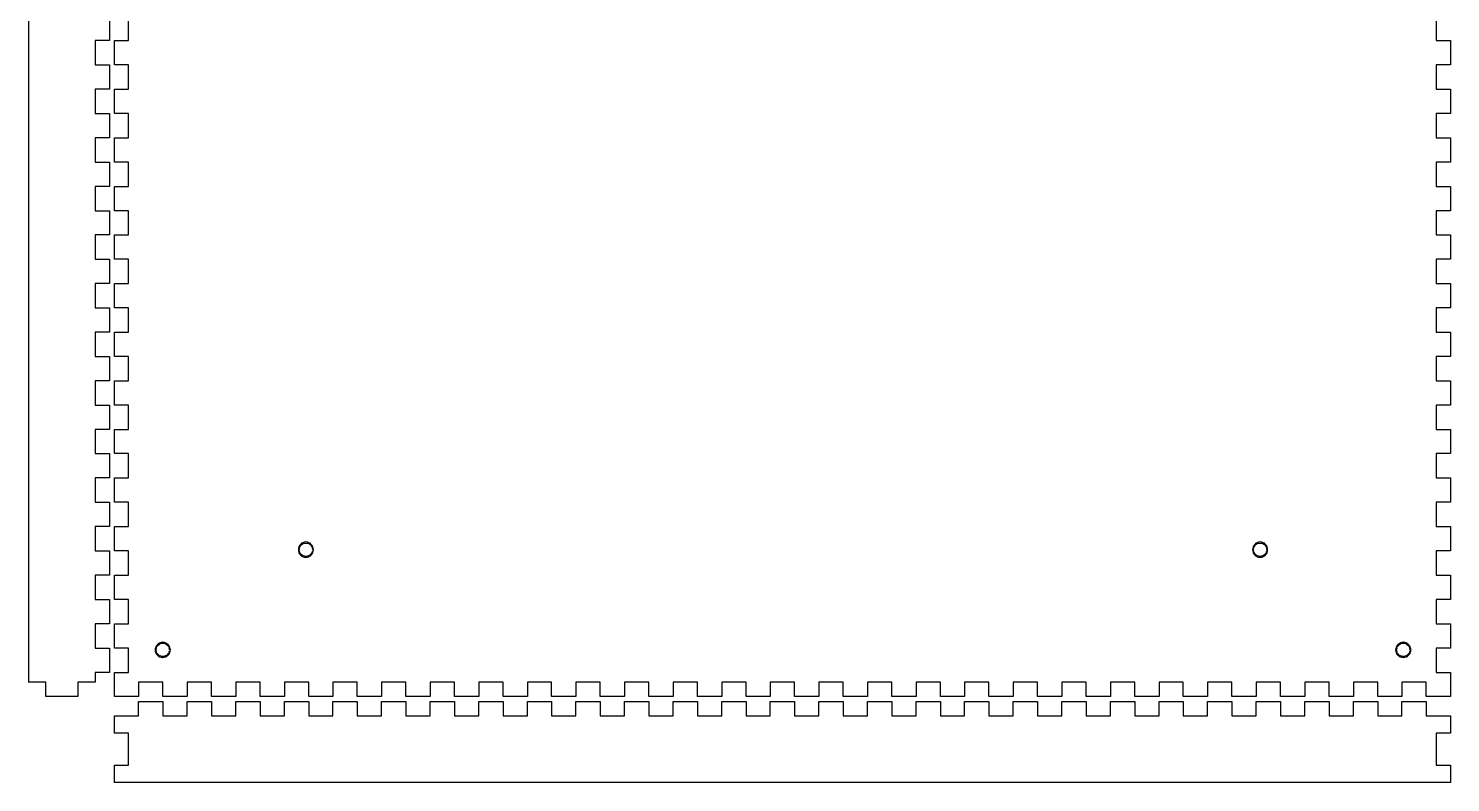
# Model space of a CAD drawing. Extents: x 4 to 604, y -23 to 293.
# Drawn here: x 4 to 302, y -23 to 135 of the extents above; entities that cross this region are included whole.
import ezdxf

# ---------------------------------------------------------------- set-up
doc = ezdxf.new("R2010")
doc.units = 0
doc.layers.add('Layer_1', color=7, linetype='CONTINUOUS')

msp = doc.modelspace()

# ---------------------------------------------------------------- linework, layer by layer
at = {"layer": 'Layer_1', "color": 7}
for p, q in [((4.098129, 5.928925), (4.098129, 271.998955)), ((21, 137.545454), (21, 132.454545)), ((25, 132.454545), (25, 137.545454)), ((299, 137.545454), (299, 132.454545)), ((21, 132.454545), (18, 132.454545)), ((18, 132.454545), (18, 127.363636)), ((22, 127.363636), (22, 132.454545)), ((22, 132.454545), (25, 132.454545)), ((299, 132.454545), (302, 132.454545)), ((302, 132.454545), (302, 127.363636)), ((18, 127.363636), (21, 127.363636)), ((21, 127.363636), (21, 122.272727)), ((25, 127.363636), (22, 127.363636)), ((25, 122.272727), (25, 127.363636)), ((302, 127.363636), (299, 127.363636)), ((299, 127.363636), (299, 122.272727)), ((21, 122.272727), (18, 122.272727)), ((18, 122.272727), (18, 117.181818)), ((22, 117.181818), (22, 122.272727)), ((22, 122.272727), (25, 122.272727)), ((299, 122.272727), (302, 122.272727)), ((302, 122.272727), (302, 117.181818)), ((18, 117.181818), (21, 117.181818)), ((21, 117.181818), (21, 112.090908)), ((25, 117.181818), (22, 117.181818)), ((25, 112.090908), (25, 117.181818)), ((302, 117.181818), (299, 117.181818)), ((299, 117.181818), (299, 112.090908)), ((21, 112.090908), (18, 112.090908)), ((18, 112.090908), (18, 106.999999)), ((22, 106.999999), (22, 112.090908)), ((22, 112.090908), (25, 112.090908)), ((299, 112.090908), (302, 112.090908)), ((302, 112.090908), (302, 106.999999)), ((18, 106.999999), (21, 106.999999)), ((21, 106.999999), (21, 101.90909)), ((25, 106.999999), (22, 106.999999)), ((25, 101.90909), (25, 106.999999)), ((302, 106.999999), (299, 106.999999)), ((299, 106.999999), (299, 101.90909)), ((21, 101.90909), (18, 101.90909)), ((18, 101.90909), (18, 96.818181)), ((22, 96.818181), (22, 101.90909)), ((22, 101.90909), (25, 101.90909)), ((299, 101.90909), (302, 101.90909)), ((302, 101.90909), (302, 96.818181)), ((18, 96.818181), (21, 96.818181)), ((21, 96.818181), (21, 91.727272)), ((25, 96.818181), (22, 96.818181)), ((25, 91.727272), (25, 96.818181)), ((302, 96.818181), (299, 96.818181)), ((299, 96.818181), (299, 91.727272)), ((21, 91.727272), (18, 91.727272)), ((18, 91.727272), (18, 86.636363)), ((22, 86.636363), (22, 91.727272)), ((22, 91.727272), (25, 91.727272)), ((299, 91.727272), (302, 91.727272)), ((302, 91.727272), (302, 86.636363)), ((18, 86.636363), (21, 86.636363)), ((21, 86.636363), (21, 81.545454)), ((25, 86.636363), (22, 86.636363)), ((25, 81.545454), (25, 86.636363)), ((302, 86.636363), (299, 86.636363)), ((299, 86.636363), (299, 81.545454)), ((21, 81.545454), (18, 81.545454)), ((18, 81.545454), (18, 76.454545)), ((22, 76.454545), (22, 81.545454)), ((22, 81.545454), (25, 81.545454)), ((299, 81.545454), (302, 81.545454)), ((302, 81.545454), (302, 76.454545)), ((18, 76.454545), (21, 76.454545)), ((21, 76.454545), (21, 71.363636)), ((25, 76.454545), (22, 76.454545)), ((25, 71.363636), (25, 76.454545)), ((302, 76.454545), (299, 76.454545)), ((299, 76.454545), (299, 71.363636)), ((21, 71.363636), (18, 71.363636)), ((18, 71.363636), (18, 66.272727)), ((22, 66.272727), (22, 71.363636)), ((22, 71.363636), (25, 71.363636)), ((299, 71.363636), (302, 71.363636)), ((302, 71.363636), (302, 66.272727)), ((18, 66.272727), (21, 66.272727)), ((21, 66.272727), (21, 61.181818)), ((25, 66.272727), (22, 66.272727)), ((25, 61.181818), (25, 66.272727)), ((302, 66.272727), (299, 66.272727)), ((299, 66.272727), (299, 61.181818)), ((21, 61.181818), (18, 61.181818)), ((18, 61.181818), (18, 56.090908)), ((22, 56.090908), (22, 61.181818)), ((22, 61.181818), (25, 61.181818)), ((299, 61.181818), (302, 61.181818)), ((302, 61.181818), (302, 56.090908)), ((18, 56.090908), (21, 56.090908)), ((21, 56.090908), (21, 50.999999)), ((25, 56.090908), (22, 56.090908)), ((25, 50.999999), (25, 56.090908)), ((302, 56.090908), (299, 56.090908)), ((299, 56.090908), (299, 50.999999)), ((21, 50.999999), (18, 50.999999)), ((18, 50.999999), (18, 45.90909)), ((22, 45.90909), (22, 50.999999)), ((22, 50.999999), (25, 50.999999)), ((299, 50.999999), (302, 50.999999)), ((302, 50.999999), (302, 45.90909)), ((18, 45.90909), (21, 45.90909)), ((21, 45.90909), (21, 40.818181)), ((25, 45.90909), (22, 45.90909)), ((25, 40.818181), (25, 45.90909)), ((302, 45.90909), (299, 45.90909)), ((299, 45.90909), (299, 40.818181)), ((21, 40.818181), (18, 40.818181)), ((18, 40.818181), (18, 35.727272)), ((22, 35.727272), (22, 40.818181)), ((22, 40.818181), (25, 40.818181)), ((299, 40.818181), (302, 40.818181)), ((302, 40.818181), (302, 35.727272)), ((18, 35.727272), (21, 35.727272)), ((21, 35.727272), (21, 30.636363)), ((25, 35.727272), (22, 35.727272)), ((25, 30.636363), (25, 35.727272)), ((302, 35.727272), (299, 35.727272)), ((299, 35.727272), (299, 30.636363)), ((21, 30.636363), (18, 30.636363)), ((18, 30.636363), (18, 25.545454)), ((22, 25.545454), (22, 30.636363)), ((22, 30.636363), (25, 30.636363)), ((299, 30.636363), (302, 30.636363)), ((302, 30.636363), (302, 25.545454)), ((61.018632, 26.900235), (60.849242, 26.674338)), ((61.244483, 27.126131), (61.018632, 26.900235)), ((61.018632, 26.900235), (61.018632, 26.900235)), ((61.131557, 26.787287), (61.357408, 26.95671)), ((61.526798, 27.239082), (61.244483, 27.126131)), ((61.244483, 27.126131), (61.244483, 27.126131)), ((61.357408, 26.95671), (61.583262, 27.069658)), ((61.357408, 26.95671), (61.357408, 26.95671)), ((61.809114, 27.35203), (61.526798, 27.239082)), ((61.526798, 27.239082), (61.526798, 27.239082)), ((61.583262, 27.069658), (61.865578, 27.182607)), ((61.583262, 27.069658), (61.583262, 27.069658)), ((62.14789, 27.408503), (61.809114, 27.35203)), ((61.809114, 27.35203), (61.809114, 27.35203)), ((61.865578, 27.182607), (62.430206, 27.182607)), ((62.430206, 27.35203), (62.14789, 27.408503)), ((62.14789, 27.408503), (62.14789, 27.408503)), ((62.430206, 27.182607), (62.712521, 27.069658)), ((62.768985, 27.239082), (62.48667, 27.35203)), ((62.712521, 27.069658), (62.65606, 27.069658)), ((62.65606, 27.069658), (62.938372, 26.95671)), ((62.994836, 27.126131), (62.768985, 27.239082)), ((62.768985, 27.239082), (62.768985, 27.239082)), ((62.938372, 26.95671), (62.938372, 26.95671)), ((62.938372, 26.95671), (63.164226, 26.787287)), ((63.051301, 27.126131), (62.994836, 27.126131)), ((63.277152, 26.900235), (63.051301, 27.126131)), ((63.446541, 26.674338), (63.277152, 26.900235)), ((63.277152, 26.900235), (63.277152, 26.900235)), ((260.954105, 26.900235), (260.784718, 26.674338)), ((261.179959, 27.126131), (260.954105, 26.900235)), ((260.954105, 26.900235), (260.954105, 26.900235)), ((261.067034, 26.787287), (261.292885, 26.95671)), ((261.23642, 27.126131), (261.179959, 27.126131)), ((261.462274, 27.239082), (261.23642, 27.126131)), ((261.292885, 26.95671), (261.5752, 27.069658)), ((261.292885, 26.95671), (261.292885, 26.95671)), ((261.744587, 27.35203), (261.462274, 27.239082)), ((261.462274, 27.239082), (261.462274, 27.239082)), ((261.518736, 27.069658), (261.801051, 27.182607)), ((261.5752, 27.069658), (261.518736, 27.069658)), ((261.801051, 27.35203), (261.744587, 27.35203)), ((262.083367, 27.408503), (261.801051, 27.35203)), ((261.801051, 27.182607), (262.365682, 27.182607)), ((262.422143, 27.35203), (262.083367, 27.408503)), ((262.083367, 27.408503), (262.083367, 27.408503)), ((262.365682, 27.182607), (262.647997, 27.069658)), ((262.704459, 27.239082), (262.422143, 27.35203)), ((262.422143, 27.35203), (262.422143, 27.35203)), ((262.647997, 27.069658), (262.647997, 27.069658)), ((262.647997, 27.069658), (262.873848, 26.95671)), ((262.986774, 27.126131), (262.704459, 27.239082)), ((262.704459, 27.239082), (262.704459, 27.239082)), ((262.873848, 26.95671), (262.873848, 26.95671)), ((262.873848, 26.95671), (263.0997, 26.787287)), ((263.212625, 26.900235), (262.986774, 27.126131)), ((262.986774, 27.126131), (262.986774, 27.126131)), ((263.382015, 26.674338), (263.212625, 26.900235)), ((263.212625, 26.900235), (263.212625, 26.900235)), ((18, 25.545454), (21, 25.545454)), ((21, 25.545454), (21, 20.454545)), ((25, 25.545454), (22, 25.545454)), ((25, 20.454545), (25, 25.545454)), ((60.679852, 26.391964), (60.566927, 26.109592)), ((60.566927, 26.109592), (60.566927, 26.109592)), ((60.566927, 26.109592), (60.566927, 25.82722)), ((60.566927, 25.770748), (60.566927, 25.488376)), ((60.566927, 25.488376), (60.566927, 25.488376)), ((60.566927, 25.488376), (60.679852, 25.206004)), ((60.792781, 26.674338), (60.679852, 26.391964)), ((60.679852, 26.391964), (60.679852, 26.391964)), ((60.679852, 25.149528), (60.792781, 24.923632)), ((60.736316, 26.053119), (60.849242, 26.335491)), ((60.736316, 25.770748), (60.736316, 26.109592)), ((60.736316, 26.109592), (60.736316, 26.053119)), ((60.736316, 25.488376), (60.736316, 25.82722)), ((60.736316, 25.82722), (60.736316, 25.770748)), ((60.849242, 25.262477), (60.736316, 25.544848)), ((60.736316, 25.544848), (60.736316, 25.488376)), ((60.849242, 26.674338), (60.792781, 26.674338)), ((60.792781, 24.923632), (60.849242, 24.923632)), ((60.849242, 26.335491), (60.962167, 26.561387)), ((60.849242, 26.335491), (60.849242, 26.335491)), ((60.962167, 24.980105), (60.849242, 25.262477)), ((60.849242, 25.262477), (60.849242, 25.262477)), ((60.849242, 24.923632), (61.018632, 24.697733)), ((60.962167, 26.561387), (61.131557, 26.787287)), ((60.962167, 26.561387), (60.962167, 26.561387)), ((61.131557, 24.810681), (60.962167, 25.03658)), ((60.962167, 25.03658), (60.962167, 24.980105)), ((61.018632, 24.697733), (61.018632, 24.64126)), ((61.018632, 24.64126), (61.244483, 24.471837)), ((61.131557, 26.787287), (61.131557, 26.787287)), ((61.357408, 24.64126), (61.131557, 24.810681)), ((61.131557, 24.810681), (61.131557, 24.810681)), ((61.244483, 24.471837), (61.244483, 24.471837)), ((61.244483, 24.471837), (61.526798, 24.358889)), ((61.583262, 24.471837), (61.357408, 24.64126)), ((61.357408, 24.64126), (61.357408, 24.64126)), ((61.526798, 24.358889), (61.526798, 24.302413)), ((61.526798, 24.302413), (61.809114, 24.245938)), ((61.865578, 24.415361), (61.583262, 24.471837)), ((61.583262, 24.471837), (61.583262, 24.471837)), ((61.809114, 24.245938), (61.809114, 24.245938)), ((61.809114, 24.245938), (62.14789, 24.189465)), ((62.14789, 24.358889), (61.865578, 24.415361)), ((61.865578, 24.415361), (61.865578, 24.415361)), ((62.430206, 24.415361), (62.14789, 24.358889)), ((62.14789, 24.358889), (62.14789, 24.358889)), ((62.14789, 24.189465), (62.430206, 24.245938)), ((62.14789, 24.189465), (62.14789, 24.189465)), ((62.712521, 24.471837), (62.430206, 24.415361)), ((62.430206, 24.415361), (62.430206, 24.415361)), ((62.48667, 24.245938), (62.768985, 24.302413)), ((62.938372, 24.64126), (62.65606, 24.471837)), ((62.65606, 24.471837), (62.712521, 24.471837)), ((62.768985, 24.358889), (62.994836, 24.471837)), ((62.768985, 24.302413), (62.768985, 24.358889)), ((63.164226, 24.810681), (62.938372, 24.64126)), ((62.938372, 24.64126), (62.938372, 24.64126)), ((62.994836, 24.471837), (63.051301, 24.471837)), ((63.051301, 24.471837), (63.277152, 24.64126)), ((63.164226, 26.787287), (63.107762, 26.787287)), ((63.107762, 26.787287), (63.333613, 26.561387)), ((63.333613, 25.03658), (63.107762, 24.810681)), ((63.107762, 24.810681), (63.164226, 24.810681)), ((63.333613, 26.561387), (63.277152, 26.561387)), ((63.277152, 26.561387), (63.446541, 26.335491)), ((63.446541, 25.262477), (63.277152, 24.980105)), ((63.277152, 24.980105), (63.333613, 25.03658)), ((63.277152, 24.697733), (63.446541, 24.923632)), ((63.277152, 24.64126), (63.277152, 24.697733)), ((63.615928, 26.391964), (63.446541, 26.674338)), ((63.446541, 26.674338), (63.446541, 26.674338)), ((63.446541, 26.335491), (63.446541, 26.335491)), ((63.446541, 26.335491), (63.503003, 26.053119)), ((63.503003, 25.544848), (63.446541, 25.262477)), ((63.446541, 25.262477), (63.446541, 25.262477)), ((63.446541, 24.923632), (63.615928, 25.149528)), ((63.446541, 24.923632), (63.446541, 24.923632)), ((63.503003, 26.053119), (63.503003, 26.109592)), ((63.503003, 26.109592), (63.559467, 25.770748)), ((63.503003, 25.488376), (63.503003, 25.544848)), ((63.559467, 25.770748), (63.559467, 25.82722)), ((63.672393, 26.109592), (63.615928, 26.391964)), ((63.615928, 26.391964), (63.615928, 26.391964)), ((63.615928, 25.206004), (63.672393, 25.488376)), ((63.728854, 25.82722), (63.672393, 26.109592)), ((63.672393, 26.109592), (63.672393, 26.109592)), ((63.672393, 25.488376), (63.728854, 25.770748)), ((63.672393, 25.488376), (63.672393, 25.488376)), ((63.728854, 25.770748), (63.728854, 25.770748)), ((260.558864, 26.109592), (260.502403, 25.82722)), ((260.502403, 25.770748), (260.558864, 25.488376)), ((260.615328, 26.391964), (260.558864, 26.109592)), ((260.558864, 26.109592), (260.558864, 26.109592)), ((260.558864, 25.488376), (260.558864, 25.488376)), ((260.558864, 25.488376), (260.615328, 25.206004)), ((260.784718, 26.674338), (260.615328, 26.391964)), ((260.615328, 26.391964), (260.615328, 26.391964)), ((260.615328, 25.149528), (260.784718, 24.923632)), ((260.671793, 25.770748), (260.728254, 26.109592)), ((260.728254, 25.488376), (260.671793, 25.82722)), ((260.671793, 25.82722), (260.671793, 25.770748)), ((260.728254, 26.053119), (260.784718, 26.335491)), ((260.728254, 26.109592), (260.728254, 26.053119)), ((260.784718, 25.262477), (260.728254, 25.544848)), ((260.728254, 25.544848), (260.728254, 25.488376)), ((260.784718, 26.674338), (260.784718, 26.674338)), ((260.784718, 26.335491), (260.954105, 26.561387)), ((260.784718, 26.335491), (260.784718, 26.335491)), ((260.954105, 24.980105), (260.784718, 25.262477)), ((260.784718, 25.262477), (260.784718, 25.262477)), ((260.784718, 24.923632), (260.784718, 24.923632)), ((260.784718, 24.923632), (260.954105, 24.697733)), ((260.897644, 26.561387), (261.123495, 26.787287)), ((260.954105, 26.561387), (260.897644, 26.561387)), ((261.123495, 24.810681), (260.897644, 25.03658)), ((260.897644, 25.03658), (260.954105, 24.980105)), ((260.954105, 24.697733), (260.954105, 24.64126)), ((260.954105, 24.64126), (261.179959, 24.471837)), ((261.123495, 26.787287), (261.067034, 26.787287)), ((261.292885, 24.64126), (261.067034, 24.810681)), ((261.067034, 24.810681), (261.123495, 24.810681)), ((261.179959, 24.471837), (261.23642, 24.471837)), ((261.23642, 24.471837), (261.462274, 24.358889)), ((261.5752, 24.471837), (261.292885, 24.64126)), ((261.292885, 24.64126), (261.292885, 24.64126)), ((261.462274, 24.358889), (261.462274, 24.302413)), ((261.462274, 24.302413), (261.744587, 24.245938)), ((261.801051, 24.415361), (261.518736, 24.471837)), ((261.518736, 24.471837), (261.5752, 24.471837)), ((262.083367, 24.358889), (261.801051, 24.415361)), ((261.801051, 24.415361), (261.801051, 24.415361)), ((261.801051, 24.245938), (262.083367, 24.189465)), ((262.365682, 24.415361), (262.083367, 24.358889)), ((262.083367, 24.358889), (262.083367, 24.358889)), ((262.083367, 24.189465), (262.422143, 24.245938)), ((262.083367, 24.189465), (262.083367, 24.189465)), ((262.647997, 24.471837), (262.365682, 24.415361)), ((262.365682, 24.415361), (262.365682, 24.415361)), ((262.422143, 24.245938), (262.704459, 24.302413)), ((262.422143, 24.245938), (262.422143, 24.245938)), ((262.873848, 24.64126), (262.647997, 24.471837)), ((262.647997, 24.471837), (262.647997, 24.471837)), ((262.704459, 24.358889), (262.986774, 24.471837)), ((262.704459, 24.302413), (262.704459, 24.358889)), ((263.0997, 24.810681), (262.873848, 24.64126)), ((262.873848, 24.64126), (262.873848, 24.64126)), ((262.986774, 24.471837), (263.212625, 24.64126)), ((262.986774, 24.471837), (262.986774, 24.471837)), ((263.0997, 26.787287), (263.0997, 26.787287)), ((263.0997, 26.787287), (263.269089, 26.561387)), ((263.269089, 25.03658), (263.0997, 24.810681)), ((263.0997, 24.810681), (263.0997, 24.810681)), ((263.212625, 24.697733), (263.382015, 24.923632)), ((263.212625, 24.64126), (263.212625, 24.697733)), ((263.269089, 26.561387), (263.269089, 26.561387)), ((263.269089, 26.561387), (263.382015, 26.335491)), ((263.382015, 25.262477), (263.269089, 24.980105)), ((263.269089, 24.980105), (263.269089, 25.03658)), ((263.382015, 26.335491), (263.382015, 26.335491)), ((263.382015, 26.335491), (263.494941, 26.053119)), ((263.494941, 25.544848), (263.382015, 25.262477)), ((263.382015, 25.262477), (263.382015, 25.262477)), ((263.551405, 26.391964), (263.438479, 26.674338)), ((263.438479, 24.923632), (263.551405, 25.149528)), ((263.494941, 26.053119), (263.494941, 26.109592)), ((263.494941, 26.109592), (263.494941, 25.770748)), ((263.494941, 25.770748), (263.494941, 25.82722)), ((263.494941, 25.488376), (263.494941, 25.544848)), ((263.66433, 26.109592), (263.551405, 26.391964)), ((263.551405, 26.391964), (263.551405, 26.391964)), ((263.551405, 25.206004), (263.66433, 25.488376)), ((263.66433, 25.82722), (263.66433, 26.109592)), ((263.66433, 26.109592), (263.66433, 26.109592)), ((263.66433, 25.488376), (263.66433, 25.770748)), ((263.66433, 25.770748), (263.66433, 25.770748)), ((263.66433, 25.488376), (263.66433, 25.488376)), ((302, 25.545454), (299, 25.545454)), ((299, 25.545454), (299, 20.454545)), ((21, 20.454545), (18, 20.454545)), ((18, 20.454545), (18, 15.363636)), ((22, 15.363636), (22, 20.454545)), ((22, 20.454545), (25, 20.454545)), ((299, 20.454545), (302, 20.454545)), ((302, 20.454545), (302, 15.363636)), ((18, 15.363636), (21, 15.363636)), ((21, 15.363636), (21, 10.272727)), ((25, 15.363636), (22, 15.363636)), ((25, 10.272727), (25, 15.363636)), ((302, 15.363636), (299, 15.363636)), ((299, 15.363636), (299, 10.272727)), ((21, 10.272727), (18, 10.272727)), ((18, 10.272727), (18, 5.181818)), ((22, 5.181818), (22, 10.272727)), ((22, 10.272727), (25, 10.272727)), ((299, 10.272727), (302, 10.272727)), ((302, 10.272727), (302, 5.181818)), ((31.26263, 6.117675), (31.036779, 5.948229)), ((31.488484, 6.230621), (31.26263, 6.117675)), ((31.26263, 6.117675), (31.26263, 6.117675)), ((31.319095, 5.948229), (31.60141, 6.117675)), ((31.827261, 6.343566), (31.544946, 6.287093)), ((31.60141, 6.117675), (31.883725, 6.174148)), ((31.60141, 6.117675), (31.60141, 6.117675)), ((32.109577, 6.400039), (31.827261, 6.343566)), ((31.827261, 6.343566), (31.827261, 6.343566)), ((31.827261, 6.174148), (32.166041, 6.230621)), ((31.883725, 6.174148), (31.827261, 6.174148)), ((32.166041, 6.230621), (32.109577, 6.230621)), ((32.109577, 6.230621), (32.448353, 6.174148)), ((32.448353, 6.343566), (32.166041, 6.400039)), ((32.448353, 6.174148), (32.391892, 6.174148)), ((32.391892, 6.174148), (32.674207, 6.117675)), ((32.730669, 6.287093), (32.448353, 6.343566)), ((32.448353, 6.343566), (32.448353, 6.343566)), ((32.674207, 6.117675), (32.674207, 6.117675)), ((32.674207, 6.117675), (32.956523, 5.948229)), ((33.012984, 6.117675), (32.787133, 6.230621)), ((33.238835, 5.948229), (33.012984, 6.117675)), ((33.012984, 6.117675), (33.012984, 6.117675)), ((291.218281, 6.117675), (290.992419, 5.948229)), ((291.444116, 6.230621), (291.218281, 6.117675)), ((291.218281, 6.117675), (291.218281, 6.117675)), ((291.274726, 5.948229), (291.557061, 6.117675)), ((291.782895, 6.343566), (291.500588, 6.287093)), ((291.557061, 6.117675), (291.839368, 6.174148)), ((291.557061, 6.117675), (291.557061, 6.117675)), ((292.06523, 6.400039), (291.782895, 6.343566)), ((291.782895, 6.343566), (291.782895, 6.343566)), ((291.782895, 6.174148), (292.121675, 6.230621)), ((291.839368, 6.174148), (291.782895, 6.174148)), ((292.121675, 6.400039), (292.06523, 6.400039)), ((292.121675, 6.230621), (292.06523, 6.230621)), ((292.06523, 6.230621), (292.40401, 6.174148)), ((292.40401, 6.343566), (292.121675, 6.400039)), ((292.40401, 6.174148), (292.347537, 6.174148)), ((292.347537, 6.174148), (292.629844, 6.117675)), ((292.686317, 6.287093), (292.40401, 6.343566)), ((292.40401, 6.343566), (292.40401, 6.343566)), ((292.629844, 6.117675), (292.629844, 6.117675)), ((292.629844, 6.117675), (292.912151, 5.948229)), ((292.968624, 6.117675), (292.742761, 6.230621)), ((293.194486, 5.948229), (292.968624, 6.117675)), ((292.968624, 6.117675), (292.968624, 6.117675)), ((4.098129, -2.008575), (4.098129, 5.928925)), ((18, 5.181818), (21, 5.181818)), ((21, 5.181818), (21, 0.090908)), ((25, 5.181818), (22, 5.181818)), ((25, 0.090908), (25, 5.181818)), ((30.585077, 5.101111), (30.528613, 4.818748)), ((30.528613, 4.762275), (30.585077, 4.479912)), ((30.698003, 5.383502), (30.585077, 5.101111)), ((30.585077, 5.101111), (30.585077, 5.101111)), ((30.585077, 4.479912), (30.585077, 4.479912)), ((30.585077, 4.479912), (30.698003, 4.19752)), ((30.810928, 5.665866), (30.698003, 5.439975)), ((30.698003, 5.439975), (30.698003, 5.383502)), ((30.698003, 4.141047), (30.810928, 3.915157)), ((30.754464, 5.044638), (30.86739, 5.32703)), ((30.754464, 4.762275), (30.754464, 5.101111)), ((30.754464, 5.101111), (30.754464, 5.044638)), ((30.754464, 4.479912), (30.754464, 4.818748)), ((30.754464, 4.818748), (30.754464, 4.762275)), ((30.86739, 4.254021), (30.754464, 4.536384)), ((30.754464, 4.536384), (30.754464, 4.479912)), ((31.036779, 5.891756), (30.810928, 5.665866)), ((30.810928, 5.665866), (30.810928, 5.665866)), ((30.810928, 5.32703), (30.980318, 5.609393)), ((30.86739, 5.32703), (30.810928, 5.32703)), ((30.980318, 3.971629), (30.810928, 4.254021)), ((30.810928, 4.254021), (30.86739, 4.254021)), ((30.810928, 3.915157), (30.810928, 3.915157)), ((30.810928, 3.915157), (31.036779, 3.689266)), ((30.980318, 5.55292), (31.149705, 5.778811)), ((30.980318, 5.609393), (30.980318, 5.55292)), ((31.149705, 3.802211), (30.980318, 4.028102)), ((30.980318, 4.028102), (30.980318, 3.971629)), ((31.036779, 3.689266), (31.036779, 3.689266)), ((31.036779, 3.689266), (31.26263, 3.463375)), ((31.149705, 5.778811), (31.375559, 5.948229)), ((31.149705, 5.778811), (31.149705, 5.778811)), ((31.375559, 3.632793), (31.149705, 3.802211)), ((31.149705, 3.802211), (31.149705, 3.802211)), ((31.26263, 3.463375), (31.26263, 3.463375)), ((31.26263, 3.463375), (31.488484, 3.35043)), ((31.375559, 5.948229), (31.319095, 5.948229)), ((31.60141, 3.463375), (31.319095, 3.632793)), ((31.319095, 3.632793), (31.375559, 3.632793)), ((31.544946, 3.35043), (31.827261, 3.237456)), ((31.883725, 3.406903), (31.60141, 3.519848)), ((31.60141, 3.519848), (31.60141, 3.463375)), ((32.166041, 3.406903), (31.827261, 3.406903)), ((31.827261, 3.406903), (31.883725, 3.406903)), ((31.827261, 3.237456), (31.827261, 3.237456)), ((31.827261, 3.237456), (32.109577, 3.180984)), ((32.448353, 3.406903), (32.109577, 3.406903)), ((32.109577, 3.406903), (32.166041, 3.406903)), ((32.166041, 3.180984), (32.448353, 3.237456)), ((32.674207, 3.519848), (32.391892, 3.406903)), ((32.391892, 3.406903), (32.448353, 3.406903)), ((32.448353, 3.237456), (32.730669, 3.35043)), ((32.448353, 3.237456), (32.448353, 3.237456)), ((32.956523, 3.632793), (32.674207, 3.463375)), ((32.674207, 3.463375), (32.674207, 3.519848)), ((32.730669, 3.35043), (32.787133, 3.35043)), ((32.787133, 3.35043), (33.012984, 3.463375)), ((32.956523, 5.948229), (32.900058, 5.948229)), ((32.900058, 5.948229), (33.12591, 5.778811)), ((33.12591, 3.802211), (32.900058, 3.632793)), ((32.900058, 3.632793), (32.956523, 3.632793)), ((33.012984, 3.463375), (33.238835, 3.689266)), ((33.012984, 3.463375), (33.012984, 3.463375)), ((33.12591, 5.778811), (33.12591, 5.778811)), ((33.12591, 5.778811), (33.295299, 5.55292)), ((33.295299, 4.028102), (33.12591, 3.802211)), ((33.12591, 3.802211), (33.12591, 3.802211)), ((33.464689, 5.665866), (33.295299, 5.891756)), ((33.295299, 5.55292), (33.295299, 5.609393)), ((33.295299, 5.609393), (33.464689, 5.32703)), ((33.464689, 4.254021), (33.295299, 3.971629)), ((33.295299, 3.971629), (33.295299, 4.028102)), ((33.295299, 3.689266), (33.464689, 3.915157)), ((33.577615, 5.439975), (33.464689, 5.665866)), ((33.464689, 5.665866), (33.464689, 5.665866)), ((33.464689, 5.32703), (33.464689, 5.32703)), ((33.464689, 5.32703), (33.52115, 5.044638)), ((33.52115, 4.536384), (33.464689, 4.254021)), ((33.464689, 4.254021), (33.464689, 4.254021)), ((33.464689, 3.915157), (33.577615, 4.141047)), ((33.464689, 3.915157), (33.464689, 3.915157)), ((33.52115, 5.044638), (33.52115, 5.101111)), ((33.52115, 5.101111), (33.577615, 4.762275)), ((33.52115, 4.479912), (33.52115, 4.536384)), ((33.577615, 4.762275), (33.577615, 4.818748)), ((33.69054, 5.101111), (33.634079, 5.383502)), ((33.634079, 4.19752), (33.69054, 4.479912)), ((33.747004, 4.818748), (33.69054, 5.101111)), ((33.69054, 5.101111), (33.69054, 5.101111)), ((33.69054, 4.479912), (33.747004, 4.762275)), ((33.69054, 4.479912), (33.69054, 4.479912)), ((33.747004, 4.762275), (33.747004, 4.762275)), ((290.540722, 5.101111), (290.48425, 4.818748)), ((290.48425, 4.762275), (290.540722, 4.479912)), ((290.597167, 5.383502), (290.540722, 5.101111)), ((290.540722, 5.101111), (290.540722, 5.101111)), ((290.540722, 4.479912), (290.540722, 4.479912)), ((290.540722, 4.479912), (290.597167, 4.19752)), ((290.653639, 5.439975), (290.597167, 5.383502)), ((290.766556, 5.665866), (290.653639, 5.439975)), ((290.653639, 4.762275), (290.710112, 5.101111)), ((290.710112, 4.479912), (290.653639, 4.818748)), ((290.653639, 4.818748), (290.653639, 4.762275)), ((290.653639, 4.141047), (290.766556, 3.915157)), ((290.710112, 5.044638), (290.766556, 5.32703)), ((290.710112, 5.101111), (290.710112, 5.044638)), ((290.766556, 4.254021), (290.710112, 4.536384)), ((290.710112, 4.536384), (290.710112, 4.479912)), ((290.935946, 5.891756), (290.766556, 5.665866)), ((290.766556, 5.665866), (290.766556, 5.665866)), ((290.766556, 5.32703), (290.935946, 5.609393)), ((290.766556, 5.32703), (290.766556, 5.32703)), ((290.935946, 3.971629), (290.766556, 4.254021)), ((290.766556, 4.254021), (290.766556, 4.254021)), ((290.766556, 3.915157), (290.766556, 3.915157)), ((290.766556, 3.915157), (290.935946, 3.689266)), ((290.935946, 5.55292), (291.105336, 5.778811)), ((290.935946, 5.609393), (290.935946, 5.55292)), ((291.105336, 3.802211), (290.935946, 4.028102)), ((290.935946, 4.028102), (290.935946, 3.971629)), ((290.935946, 3.689266), (290.992419, 3.689266)), ((290.992419, 3.689266), (291.218281, 3.463375)), ((291.105336, 5.778811), (291.331198, 5.948229)), ((291.105336, 5.778811), (291.105336, 5.778811)), ((291.331198, 3.632793), (291.105336, 3.802211)), ((291.105336, 3.802211), (291.105336, 3.802211)), ((291.218281, 3.463375), (291.218281, 3.463375)), ((291.218281, 3.463375), (291.444116, 3.35043)), ((291.331198, 5.948229), (291.274726, 5.948229)), ((291.557061, 3.463375), (291.274726, 3.632793)), ((291.274726, 3.632793), (291.331198, 3.632793)), ((291.444116, 3.35043), (291.500588, 3.35043)), ((291.500588, 3.35043), (291.782895, 3.237456)), ((291.839368, 3.406903), (291.557061, 3.519848)), ((291.557061, 3.519848), (291.557061, 3.463375)), ((292.121675, 3.406903), (291.782895, 3.406903)), ((291.782895, 3.406903), (291.839368, 3.406903)), ((291.782895, 3.237456), (291.782895, 3.237456)), ((291.782895, 3.237456), (292.06523, 3.180984)), ((292.40401, 3.406903), (292.06523, 3.406903)), ((292.06523, 3.406903), (292.121675, 3.406903)), ((292.06523, 3.180984), (292.121675, 3.180984)), ((292.121675, 3.180984), (292.40401, 3.237456)), ((292.629844, 3.519848), (292.347537, 3.406903)), ((292.347537, 3.406903), (292.40401, 3.406903)), ((292.40401, 3.237456), (292.686317, 3.35043)), ((292.40401, 3.237456), (292.40401, 3.237456)), ((292.912151, 3.632793), (292.629844, 3.463375)), ((292.629844, 3.463375), (292.629844, 3.519848)), ((292.742761, 3.35043), (292.968624, 3.463375)), ((292.912151, 5.948229), (292.855706, 5.948229)), ((292.855706, 5.948229), (293.081541, 5.778811)), ((293.081541, 3.802211), (292.855706, 3.632793)), ((292.855706, 3.632793), (292.912151, 3.632793)), ((292.968624, 3.463375), (293.194486, 3.689266)), ((292.968624, 3.463375), (292.968624, 3.463375)), ((293.081541, 5.778811), (293.081541, 5.778811)), ((293.081541, 5.778811), (293.25093, 5.55292)), ((293.25093, 4.028102), (293.081541, 3.802211)), ((293.081541, 3.802211), (293.081541, 3.802211)), ((293.42032, 5.665866), (293.194486, 5.891756)), ((293.194486, 3.689266), (293.42032, 3.915157)), ((293.194486, 3.689266), (293.194486, 3.689266)), ((293.25093, 5.55292), (293.25093, 5.609393)), ((293.25093, 5.609393), (293.42032, 5.32703)), ((293.42032, 4.254021), (293.25093, 3.971629)), ((293.25093, 3.971629), (293.25093, 4.028102)), ((293.42032, 5.32703), (293.363876, 5.32703)), ((293.363876, 5.32703), (293.476793, 5.044638)), ((293.476793, 4.536384), (293.363876, 4.254021)), ((293.363876, 4.254021), (293.42032, 4.254021)), ((293.533266, 5.439975), (293.42032, 5.665866)), ((293.42032, 5.665866), (293.42032, 5.665866)), ((293.42032, 3.915157), (293.533266, 4.141047)), ((293.42032, 3.915157), (293.42032, 3.915157)), ((293.476793, 5.044638), (293.476793, 5.101111)), ((293.476793, 5.101111), (293.476793, 4.762275)), ((293.476793, 4.762275), (293.476793, 4.818748)), ((293.476793, 4.479912), (293.476793, 4.536384)), ((293.533266, 5.383502), (293.533266, 5.439975)), ((293.646183, 5.101111), (293.533266, 5.383502)), ((293.533266, 4.19752), (293.646183, 4.479912)), ((293.702655, 4.818748), (293.646183, 5.101111)), ((293.646183, 5.101111), (293.646183, 5.101111)), ((293.646183, 4.479912), (293.702655, 4.762275)), ((293.646183, 4.479912), (293.646183, 4.479912)), ((293.702655, 4.762275), (293.702655, 4.762275)), ((302, 5.181818), (299, 5.181818)), ((299, 5.181818), (299, 0.090908)), ((21, 0.090908), (18, 0.090908)), ((18, 0.090908), (18, -2.000001)), ((22, -5.000001), (22, 0.090908)), ((22, 0.090908), (25, 0.090908)), ((299, 0.090908), (302, 0.090908)), ((302, 0.090908), (302, -5.000001)), ((7.666667, -2.000001), (4, -2.000001)), ((7.666667, -5.000001), (7.666667, -2.000001)), ((18, -2.000001), (14.333333, -2.000001)), ((14.333333, -2.000001), (14.333333, -5.000001)), ((32.181818, -2.000001), (27.090909, -2.000001)), ((27.090909, -2.000001), (27.090909, -5.000001)), ((32.181818, -5.000001), (32.181818, -2.000001)), ((42.363636, -2.000001), (37.272727, -2.000001)), ((37.272727, -2.000001), (37.272727, -5.000001)), ((42.363636, -5.000001), (42.363636, -2.000001)), ((52.545455, -2.000001), (47.454545, -2.000001)), ((47.454545, -2.000001), (47.454545, -5.000001)), ((52.545455, -5.000001), (52.545455, -2.000001)), ((62.727273, -2.000001), (57.636364, -2.000001)), ((57.636364, -2.000001), (57.636364, -5.000001)), ((62.727273, -5.000001), (62.727273, -2.000001)), ((72.909091, -2.000001), (67.818182, -2.000001)), ((67.818182, -2.000001), (67.818182, -5.000001)), ((72.909091, -5.000001), (72.909091, -2.000001)), ((83.090909, -2.000001), (78, -2.000001)), ((78, -2.000001), (78, -5.000001)), ((83.090909, -5.000001), (83.090909, -2.000001)), ((93.272727, -2.000001), (88.181818, -2.000001)), ((88.181818, -2.000001), (88.181818, -5.000001)), ((93.272727, -5.000001), (93.272727, -2.000001)), ((103.454545, -2.000001), (98.363636, -2.000001)), ((98.363636, -2.000001), (98.363636, -5.000001)), ((103.454545, -5.000001), (103.454545, -2.000001)), ((113.636364, -2.000001), (108.545455, -2.000001)), ((108.545455, -2.000001), (108.545455, -5.000001)), ((113.636364, -5.000001), (113.636364, -2.000001)), ((123.818182, -2.000001), (118.727273, -2.000001)), ((118.727273, -2.000001), (118.727273, -5.000001)), ((123.818182, -5.000001), (123.818182, -2.000001)), ((134, -2.000001), (128.909091, -2.000001)), ((128.909091, -2.000001), (128.909091, -5.000001)), ((134, -5.000001), (134, -2.000001)), ((144.181818, -2.000001), (139.090909, -2.000001)), ((139.090909, -2.000001), (139.090909, -5.000001)), ((144.181818, -5.000001), (144.181818, -2.000001)), ((154.363636, -2.000001), (149.272727, -2.000001)), ((149.272727, -2.000001), (149.272727, -5.000001)), ((154.363636, -5.000001), (154.363636, -2.000001)), ((164.545455, -2.000001), (159.454545, -2.000001)), ((159.454545, -2.000001), (159.454545, -5.000001)), ((164.545455, -5.000001), (164.545455, -2.000001)), ((174.727273, -2.000001), (169.636364, -2.000001)), ((169.636364, -2.000001), (169.636364, -5.000001)), ((174.727273, -5.000001), (174.727273, -2.000001)), ((184.909091, -2.000001), (179.818182, -2.000001)), ((179.818182, -2.000001), (179.818182, -5.000001)), ((184.909091, -5.000001), (184.909091, -2.000001)), ((195.090909, -2.000001), (190, -2.000001)), ((190, -2.000001), (190, -5.000001)), ((195.090909, -5.000001), (195.090909, -2.000001)), ((205.272727, -2.000001), (200.181818, -2.000001)), ((200.181818, -2.000001), (200.181818, -5.000001)), ((205.272727, -5.000001), (205.272727, -2.000001)), ((215.454545, -2.000001), (210.363636, -2.000001)), ((210.363636, -2.000001), (210.363636, -5.000001)), ((215.454545, -5.000001), (215.454545, -2.000001)), ((225.636364, -2.000001), (220.545455, -2.000001)), ((220.545455, -2.000001), (220.545455, -5.000001)), ((225.636364, -5.000001), (225.636364, -2.000001)), ((235.818182, -2.000001), (230.727273, -2.000001)), ((230.727273, -2.000001), (230.727273, -5.000001)), ((235.818182, -5.000001), (235.818182, -2.000001)), ((246, -2.000001), (240.909091, -2.000001)), ((240.909091, -2.000001), (240.909091, -5.000001)), ((246, -5.000001), (246, -2.000001)), ((256.181818, -2.000001), (251.090909, -2.000001)), ((251.090909, -2.000001), (251.090909, -5.000001)), ((256.181818, -5.000001), (256.181818, -2.000001)), ((266.363636, -2.000001), (261.272727, -2.000001)), ((261.272727, -2.000001), (261.272727, -5.000001)), ((266.363636, -5.000001), (266.363636, -2.000001)), ((276.545455, -2.000001), (271.454545, -2.000001)), ((271.454545, -2.000001), (271.454545, -5.000001)), ((276.545455, -5.000001), (276.545455, -2.000001)), ((286.727273, -2.000001), (281.636364, -2.000001)), ((281.636364, -2.000001), (281.636364, -5.000001)), ((286.727273, -5.000001), (286.727273, -2.000001)), ((296.909091, -2.000001), (291.818182, -2.000001)), ((291.818182, -2.000001), (291.818182, -5.000001)), ((296.909091, -5.000001), (296.909091, -2.000001)), ((14.333333, -5.000001), (7.666667, -5.000001)), ((27.090909, -5.000001), (22, -5.000001)), ((37.272727, -5.000001), (32.181818, -5.000001)), ((47.454545, -5.000001), (42.363636, -5.000001)), ((57.636364, -5.000001), (52.545455, -5.000001)), ((67.818182, -5.000001), (62.727273, -5.000001)), ((78, -5.000001), (72.909091, -5.000001)), ((88.181818, -5.000001), (83.090909, -5.000001)), ((98.363636, -5.000001), (93.272727, -5.000001)), ((108.545455, -5.000001), (103.454545, -5.000001)), ((118.727273, -5.000001), (113.636364, -5.000001)), ((128.909091, -5.000001), (123.818182, -5.000001)), ((139.090909, -5.000001), (134, -5.000001)), ((149.272727, -5.000001), (144.181818, -5.000001)), ((159.454545, -5.000001), (154.363636, -5.000001)), ((169.636364, -5.000001), (164.545455, -5.000001)), ((179.818182, -5.000001), (174.727273, -5.000001)), ((190, -5.000001), (184.909091, -5.000001)), ((200.181818, -5.000001), (195.090909, -5.000001)), ((210.363636, -5.000001), (205.272727, -5.000001)), ((220.545455, -5.000001), (215.454545, -5.000001)), ((230.727273, -5.000001), (225.636364, -5.000001)), ((240.909091, -5.000001), (235.818182, -5.000001)), ((251.090909, -5.000001), (246, -5.000001)), ((261.272727, -5.000001), (256.181818, -5.000001)), ((271.454545, -5.000001), (266.363636, -5.000001)), ((281.636364, -5.000001), (276.545455, -5.000001)), ((291.818182, -5.000001), (286.727273, -5.000001)), ((302, -5.000001), (296.909091, -5.000001)), ((27.090909, -9.000001), (27.090909, -6.000001)), ((27.090909, -6.000001), (32.181818, -6.000001)), ((32.181818, -6.000001), (32.181818, -9.000001)), ((37.272727, -9.000001), (37.272727, -6.000001)), ((37.272727, -6.000001), (42.363636, -6.000001)), ((42.363636, -6.000001), (42.363636, -9.000001)), ((47.454545, -9.000001), (47.454545, -6.000001)), ((47.454545, -6.000001), (52.545455, -6.000001)), ((52.545455, -6.000001), (52.545455, -9.000001)), ((57.636364, -9.000001), (57.636364, -6.000001)), ((57.636364, -6.000001), (62.727273, -6.000001)), ((62.727273, -6.000001), (62.727273, -9.000001)), ((67.818182, -9.000001), (67.818182, -6.000001)), ((67.818182, -6.000001), (72.909091, -6.000001)), ((72.909091, -6.000001), (72.909091, -9.000001)), ((78, -9.000001), (78, -6.000001)), ((78, -6.000001), (83.090909, -6.000001)), ((83.090909, -6.000001), (83.090909, -9.000001)), ((88.181818, -9.000001), (88.181818, -6.000001)), ((88.181818, -6.000001), (93.272727, -6.000001)), ((93.272727, -6.000001), (93.272727, -9.000001)), ((98.363636, -9.000001), (98.363636, -6.000001)), ((98.363636, -6.000001), (103.454545, -6.000001)), ((103.454545, -6.000001), (103.454545, -9.000001)), ((108.545455, -9.000001), (108.545455, -6.000001)), ((108.545455, -6.000001), (113.636364, -6.000001)), ((113.636364, -6.000001), (113.636364, -9.000001)), ((118.727273, -9.000001), (118.727273, -6.000001)), ((118.727273, -6.000001), (123.818182, -6.000001)), ((123.818182, -6.000001), (123.818182, -9.000001)), ((128.909091, -9.000001), (128.909091, -6.000001)), ((128.909091, -6.000001), (134, -6.000001)), ((134, -6.000001), (134, -9.000001)), ((139.090909, -9.000001), (139.090909, -6.000001)), ((139.090909, -6.000001), (144.181818, -6.000001)), ((144.181818, -6.000001), (144.181818, -9.000001)), ((149.272727, -9.000001), (149.272727, -6.000001)), ((149.272727, -6.000001), (154.363636, -6.000001)), ((154.363636, -6.000001), (154.363636, -9.000001)), ((159.454545, -9.000001), (159.454545, -6.000001)), ((159.454545, -6.000001), (164.545455, -6.000001)), ((164.545455, -6.000001), (164.545455, -9.000001)), ((169.636364, -9.000001), (169.636364, -6.000001)), ((169.636364, -6.000001), (174.727273, -6.000001)), ((174.727273, -6.000001), (174.727273, -9.000001)), ((179.818182, -9.000001), (179.818182, -6.000001)), ((179.818182, -6.000001), (184.909091, -6.000001)), ((184.909091, -6.000001), (184.909091, -9.000001)), ((190, -9.000001), (190, -6.000001)), ((190, -6.000001), (195.090909, -6.000001)), ((195.090909, -6.000001), (195.090909, -9.000001)), ((200.181818, -9.000001), (200.181818, -6.000001)), ((200.181818, -6.000001), (205.272727, -6.000001)), ((205.272727, -6.000001), (205.272727, -9.000001)), ((210.363636, -9.000001), (210.363636, -6.000001)), ((210.363636, -6.000001), (215.454545, -6.000001)), ((215.454545, -6.000001), (215.454545, -9.000001)), ((220.545455, -9.000001), (220.545455, -6.000001)), ((220.545455, -6.000001), (225.636364, -6.000001)), ((225.636364, -6.000001), (225.636364, -9.000001)), ((230.727273, -9.000001), (230.727273, -6.000001)), ((230.727273, -6.000001), (235.818182, -6.000001)), ((235.818182, -6.000001), (235.818182, -9.000001)), ((240.909091, -9.000001), (240.909091, -6.000001)), ((240.909091, -6.000001), (246, -6.000001)), ((246, -6.000001), (246, -9.000001)), ((251.090909, -9.000001), (251.090909, -6.000001)), ((251.090909, -6.000001), (256.181818, -6.000001)), ((256.181818, -6.000001), (256.181818, -9.000001)), ((261.272727, -9.000001), (261.272727, -6.000001)), ((261.272727, -6.000001), (266.363636, -6.000001)), ((266.363636, -6.000001), (266.363636, -9.000001)), ((271.454545, -9.000001), (271.454545, -6.000001)), ((271.454545, -6.000001), (276.545455, -6.000001)), ((276.545455, -6.000001), (276.545455, -9.000001)), ((281.636364, -9.000001), (281.636364, -6.000001)), ((281.636364, -6.000001), (286.727273, -6.000001)), ((286.727273, -6.000001), (286.727273, -9.000001)), ((291.818182, -9.000001), (291.818182, -6.000001)), ((291.818182, -6.000001), (296.909091, -6.000001)), ((296.909091, -6.000001), (296.909091, -9.000001)), ((22, -9.000001), (27.090909, -9.000001)), ((22, -12.666667), (22, -9.000001)), ((32.181818, -9.000001), (37.272727, -9.000001)), ((42.363636, -9.000001), (47.454545, -9.000001)), ((52.545455, -9.000001), (57.636364, -9.000001)), ((62.727273, -9.000001), (67.818182, -9.000001)), ((72.909091, -9.000001), (78, -9.000001)), ((83.090909, -9.000001), (88.181818, -9.000001)), ((93.272727, -9.000001), (98.363636, -9.000001)), ((103.454545, -9.000001), (108.545455, -9.000001)), ((113.636364, -9.000001), (118.727273, -9.000001)), ((123.818182, -9.000001), (128.909091, -9.000001)), ((134, -9.000001), (139.090909, -9.000001)), ((144.181818, -9.000001), (149.272727, -9.000001)), ((154.363636, -9.000001), (159.454545, -9.000001)), ((164.545455, -9.000001), (169.636364, -9.000001)), ((174.727273, -9.000001), (179.818182, -9.000001)), ((184.909091, -9.000001), (190, -9.000001)), ((195.090909, -9.000001), (200.181818, -9.000001)), ((205.272727, -9.000001), (210.363636, -9.000001)), ((215.454545, -9.000001), (220.545455, -9.000001)), ((225.636364, -9.000001), (230.727273, -9.000001)), ((235.818182, -9.000001), (240.909091, -9.000001)), ((246, -9.000001), (251.090909, -9.000001)), ((256.181818, -9.000001), (261.272727, -9.000001)), ((266.363636, -9.000001), (271.454545, -9.000001)), ((276.545455, -9.000001), (281.636364, -9.000001)), ((286.727273, -9.000001), (291.818182, -9.000001)), ((296.909091, -9.000001), (302, -9.000001)), ((302, -9.000001), (302, -12.666667)), ((25, -12.666667), (22, -12.666667)), ((25, -19.333334), (25, -12.666667)), ((302, -12.666667), (299, -12.666667)), ((299, -12.666667), (299, -19.333334)), ((22, -23.000001), (22, -19.333334)), ((22, -19.333334), (25, -19.333334)), ((299, -19.333334), (302, -19.333334)), ((302, -19.333334), (302, -23.000001)), ((21.966716, -22.899059), (33.205208, -22.899059)), ((33.205208, -22.899059), (301.996687, -22.899059)), ((301.996687, -22.899059), (301.996687, -22.899059))]:
    msp.add_line(p, q, dxfattribs=at)
for points in [[(62.48667, 27.35203), (62.430206, 27.35203), (62.430206, 27.35203), (62.430206, 27.35203)], [(60.566927, 25.82722), (60.566927, 25.770748), (60.566927, 25.770748), (60.566927, 25.770748)], [(60.679852, 25.206004), (60.679852, 25.149528), (60.679852, 25.149528), (60.679852, 25.149528)], [(62.430206, 24.245938), (62.430206, 24.245938), (62.430206, 24.245938), (62.48667, 24.245938)], [(63.615928, 25.149528), (63.615928, 25.149528), (63.615928, 25.149528), (63.615928, 25.206004)], [(63.728854, 25.770748), (63.728854, 25.770748), (63.728854, 25.770748), (63.728854, 25.82722)], [(260.502403, 25.82722), (260.502403, 25.770748), (260.502403, 25.770748), (260.502403, 25.770748)], [(260.615328, 25.206004), (260.615328, 25.149528), (260.615328, 25.149528), (260.615328, 25.149528)], [(261.744587, 24.245938), (261.801051, 24.245938), (261.801051, 24.245938), (261.801051, 24.245938)], [(263.438479, 26.674338), (263.438479, 26.674338), (263.438479, 26.674338), (263.382015, 26.674338)], [(263.382015, 24.923632), (263.438479, 24.923632), (263.438479, 24.923632), (263.438479, 24.923632)], [(263.551405, 25.149528), (263.551405, 25.149528), (263.551405, 25.149528), (263.551405, 25.206004)], [(263.66433, 25.770748), (263.66433, 25.770748), (263.66433, 25.770748), (263.66433, 25.82722)], [(31.544946, 6.287093), (31.544946, 6.230621), (31.544946, 6.230621), (31.488484, 6.230621)], [(32.166041, 6.400039), (32.166041, 6.400039), (32.166041, 6.400039), (32.109577, 6.400039)], [(32.787133, 6.230621), (32.787133, 6.230621), (32.730669, 6.230621), (32.730669, 6.287093)], [(291.500588, 6.287093), (291.500588, 6.230621), (291.444116, 6.230621), (291.444116, 6.230621)], [(292.742761, 6.230621), (292.686317, 6.230621), (292.686317, 6.230621), (292.686317, 6.287093)], [(30.528613, 4.818748), (30.528613, 4.818748), (30.528613, 4.818748), (30.528613, 4.762275)], [(30.698003, 4.19752), (30.698003, 4.19752), (30.698003, 4.19752), (30.698003, 4.141047)], [(31.036779, 5.948229), (31.036779, 5.891756), (31.036779, 5.891756), (31.036779, 5.891756)], [(31.488484, 3.35043), (31.544946, 3.35043), (31.544946, 3.35043), (31.544946, 3.35043)], [(32.109577, 3.180984), (32.166041, 3.180984), (32.166041, 3.180984), (32.166041, 3.180984)], [(33.295299, 5.891756), (33.238835, 5.891756), (33.238835, 5.891756), (33.238835, 5.948229)], [(33.238835, 3.689266), (33.238835, 3.689266), (33.238835, 3.689266), (33.295299, 3.689266)], [(33.634079, 5.383502), (33.577615, 5.383502), (33.577615, 5.439975), (33.577615, 5.439975)], [(33.577615, 4.141047), (33.577615, 4.19752), (33.577615, 4.19752), (33.634079, 4.19752)], [(33.747004, 4.762275), (33.747004, 4.818748), (33.747004, 4.818748), (33.747004, 4.818748)], [(290.48425, 4.818748), (290.48425, 4.818748), (290.48425, 4.818748), (290.48425, 4.762275)], [(290.597167, 4.19752), (290.597167, 4.19752), (290.653639, 4.19752), (290.653639, 4.141047)], [(290.992419, 5.948229), (290.992419, 5.891756), (290.935946, 5.891756), (290.935946, 5.891756)], [(292.686317, 3.35043), (292.686317, 3.35043), (292.686317, 3.35043), (292.742761, 3.35043)], [(293.194486, 5.891756), (293.194486, 5.891756), (293.194486, 5.891756), (293.194486, 5.948229)], [(293.533266, 4.141047), (293.533266, 4.19752), (293.533266, 4.19752), (293.533266, 4.19752)], [(293.702655, 4.762275), (293.702655, 4.818748), (293.702655, 4.818748), (293.702655, 4.818748)]]:
    msp.add_open_spline(points, degree=3, dxfattribs=at)

doc.saveas('drawing.dxf')
